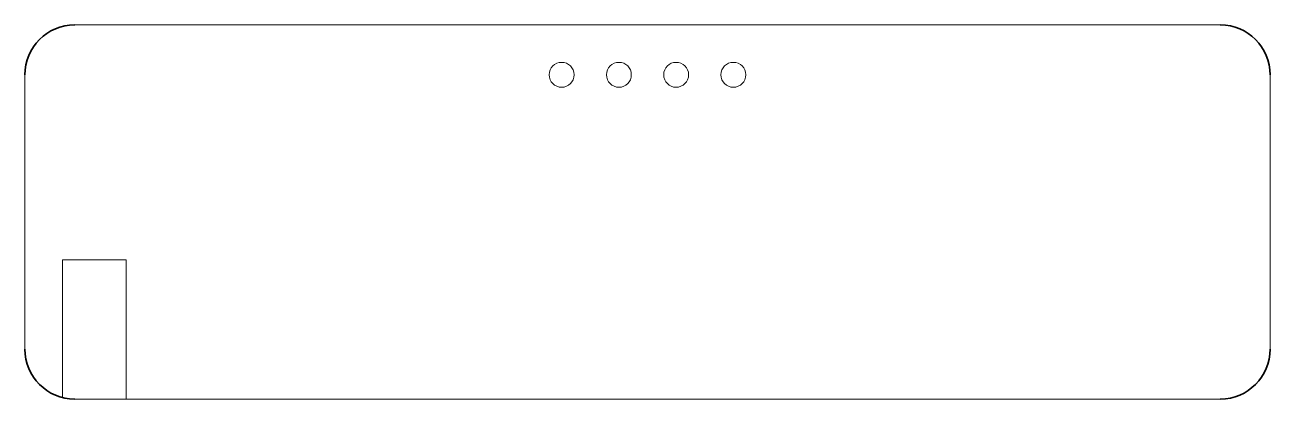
# Model space of a CAD drawing. Header units: millimetres. Extents: x 122 to 300, y -143 to 103.
# Drawn here: x 174.9 to 224.9, y 87.6 to 102.6 of the extents above.
import ezdxf

# ---------------------------------------------------------------- set-up
doc = ezdxf.new("R2010")
doc.units = ezdxf.units.MM
doc.layers.add('几何体', color=7, linetype='Continuous', lineweight=18)
doc.layers.add('粗实线层', color=7, linetype='Continuous', lineweight=35)

msp = doc.modelspace()

# ---------------------------------------------------------------- linework, layer by layer
at = {"layer": '几何体'}
for p, q in [((222.921, 102.561), (176.921, 102.561)), ((174.921, 100.561), (174.921, 89.561)), ((224.921, 89.561), (224.921, 100.561)), ((176.427, 93.143), (178.983, 93.143)), ((176.427, 87.623), (176.427, 93.143)), ((178.983, 93.143), (178.983, 87.561)), ((176.921, 87.561), (222.921, 87.561))]:
    msp.add_line(p, q, dxfattribs=at)
for centre in [(196.471, 100.561), (198.771, 100.561), (201.071, 100.561), (203.371, 100.561)]:
    msp.add_circle(centre, 0.5, dxfattribs=at)
at = {"layer": '粗实线层'}
for centre, start, end in [((176.921, 100.561), 90, 180), ((222.921, 100.561), 0, 90), ((176.921, 89.561), 180, 270), ((222.921, 89.561), 270, 0)]:
    msp.add_arc(centre, 2, start, end, dxfattribs=at)

doc.saveas('drawing.dxf')
